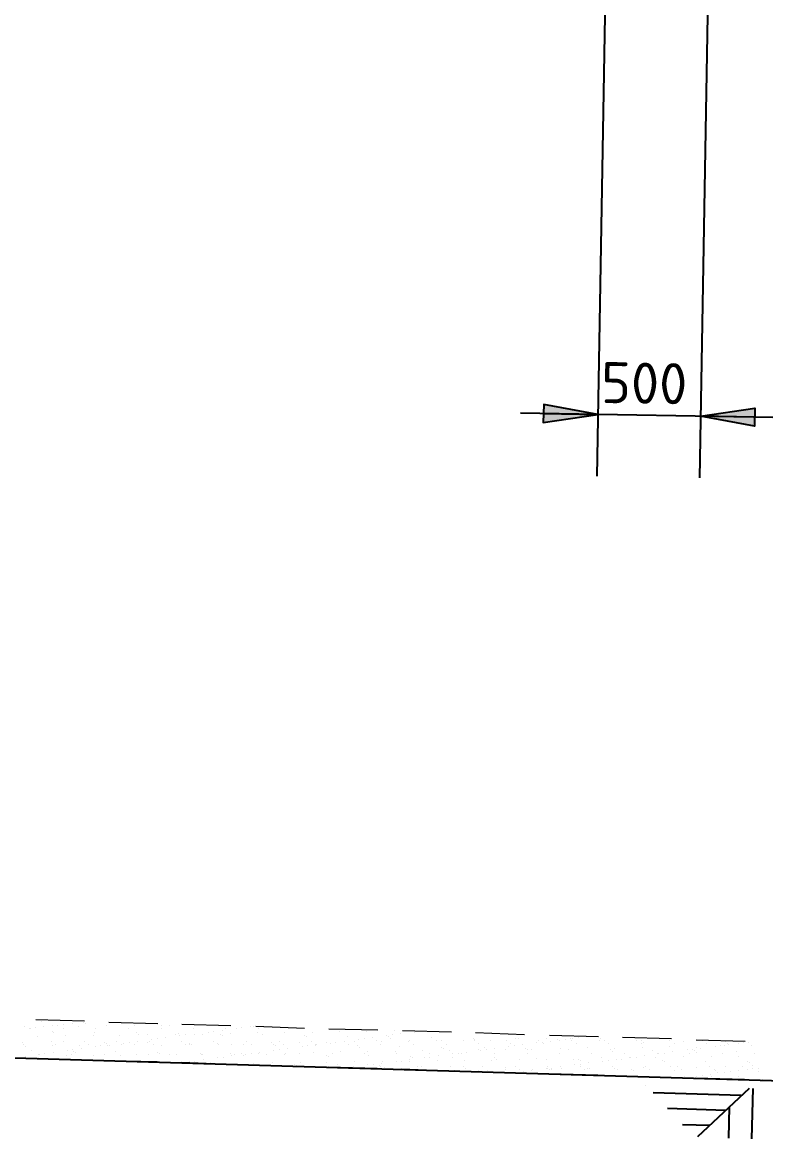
# Model space of a CAD drawing. Header units: inches. Extents: x 0 to 63075, y 0 to 44550.
# Drawn here: x 15118 to 18737, y 8299 to 13735 of the extents above; entities that cross this region are included whole.
import ezdxf

# ---------------------------------------------------------------- set-up
doc = ezdxf.new("R2010")
doc.units = ezdxf.units.IN
doc.header["$MEASUREMENT"] = 0
for name, color, linetype in [('PDF2_Geometry', 7, 'Continuous'), ('PDF_Symbol (Howden)', 7, 'Continuous'), ('PDF_Text', 7, 'Continuous')]:
    doc.layers.add(name, color=color, linetype=linetype)
doc.styles.add('PDF ISOCPEUR', font='isocpeur.ttf')

# ---------------------------------------------------------------- blocks, each defined once
blk = doc.blocks.new('1693_SIDE')
at = {"layer": 'PDF2_Geometry', "color": 252, "lineweight": 25, "true_color": 0x939598}
for points in [[(-165069.5, -75258.3), (-175363, -74950), (-175372.5, -68813.4)], [(-169150.1, -75175.7), (-169150.1, -75175.7)], [(-168682.9, -75226.5), (-169111.9, -75213.8)], [(-168644.8, -75191.6), (-168895.8, -75426.7)], [(-168632.1, -75436.3), (-168625.7, -75191.6)], [(-168743.3, -75433.1), (-168740.1, -75280.5)], [(-168759.2, -75299.6), (-169042, -75290.1)], [(-168835.4, -75372.7), (-168968.9, -75369.5)]]:
    blk.add_lwpolyline(points, dxfattribs=at)
at = {"layer": 'PDF2_Geometry', "color": 252, "lineweight": 18, "true_color": 0x939598}
for points in [[(-172172.3, -74889.6), (-172172.3, -74889.6)], [(-172146.9, -74899.2), (-172146.9, -74899.2)], [(-172143.7, -74899.2), (-172143.7, -74899.2)], [(-172121.5, -74896), (-172121.5, -74896)], [(-171879.9, -74864.2), (-172118.3, -74857.9)], [(-172089.7, -74867.4), (-172089.7, -74867.4)], [(-172080.1, -74889.6), (-172080.1, -74889.6)], [(-172038.8, -74886.5), (-172038.8, -74886.5)], [(-172010.2, -74883.3), (-172010.2, -74883.3)], [(-171984.8, -74899.2), (-171984.8, -74899.2)], [(-171981.6, -74880.1), (-171981.6, -74880.1)], [(-171940.3, -74873.8), (-171940.3, -74873.8)], [(-171908.5, -74889.6), (-171908.5, -74889.6)], [(-171886.3, -74870.6), (-171886.3, -74870.6)], [(-171876.8, -74876.9), (-171876.8, -74876.9)], [(-171825.9, -74899.2), (-171825.9, -74899.2)], [(-171771.9, -74883.3), (-171771.9, -74883.3)], [(-171524, -74876.9), (-171762.4, -74870.6)], [(-171679.7, -74873.8), (-171679.7, -74873.8)], [(-171667, -74899.2), (-171667, -74899.2)], [(-171638.4, -74883.3), (-171638.4, -74883.3)], [(-171508.1, -74883.3), (-171508.1, -74883.3)], [(-171508.1, -74899.2), (-171508.1, -74899.2)], [(-171466.8, -74883.3), (-171466.8, -74883.3)], [(-171168.1, -74886.5), (-171406.4, -74880.1)], [(-171349.2, -74899.2), (-171349.2, -74899.2)], [(-171193.5, -74899.2), (-171193.5, -74899.2)], [(-171142.6, -74899.2), (-171142.6, -74899.2)], [(-171114, -74896), (-171114, -74896)], [(-171072.7, -74889.6), (-171072.7, -74889.6)], [(-171056.8, -74889.6), (-171056.8, -74889.6)], [(-170809, -74899.2), (-171047.3, -74889.6)], [(-171034.6, -74899.2), (-171034.6, -74899.2)], [(-170875.7, -74896), (-170875.7, -74896)], [(-170453, -74908.7), (-170691.4, -74902.4)], [(-172108.8, -74940.5), (-172108.8, -74940.5)], [(-172038.8, -74915.1), (-172038.8, -74915.1)], [(-172029.3, -74921.4), (-172029.3, -74921.4)], [(-171972.1, -74934.1), (-171972.1, -74934.1)], [(-171838.6, -74934.1), (-171838.6, -74934.1)], [(-171832.3, -74918.2), (-171832.3, -74918.2)], [(-171708.3, -74934.1), (-171708.3, -74934.1)], [(-171628.9, -74921.4), (-171628.9, -74921.4)], [(-171619.3, -74927.8), (-171619.3, -74927.8)], [(-171571.7, -74931), (-171571.7, -74931)], [(-171552.6, -74953.2), (-171552.6, -74953.2)], [(-171527.2, -74950), (-171527.2, -74950)], [(-171485.9, -74943.7), (-171485.9, -74943.7)], [(-171438.2, -74927.8), (-171438.2, -74927.8)], [(-171422.3, -74924.6), (-171422.3, -74924.6)], [(-171416, -74934.1), (-171416, -74934.1)], [(-171387.4, -74931), (-171387.4, -74931)], [(-171346, -74927.8), (-171346, -74927.8)], [(-171307.9, -74927.8), (-171307.9, -74927.8)], [(-171279.3, -74918.2), (-171279.3, -74918.2)], [(-171250.7, -74915.1), (-171250.7, -74915.1)], [(-171218.9, -74927.8), (-171218.9, -74927.8)], [(-171209.4, -74908.7), (-171209.4, -74908.7)], [(-171209.4, -74934.1), (-171209.4, -74934.1)], [(-171171.2, -74924.6), (-171171.2, -74924.6)], [(-171037.8, -74921.4), (-171037.8, -74921.4)], [(-171012.4, -74931), (-171012.4, -74931)], [(-170907.5, -74921.4), (-170907.5, -74921.4)], [(-170809, -74934.1), (-170809, -74934.1)], [(-170799.4, -74940.5), (-170799.4, -74940.5)], [(-170770.8, -74918.2), (-170770.8, -74918.2)], [(-170637.4, -74915.1), (-170637.4, -74915.1)], [(-170602.4, -74937.3), (-170602.4, -74937.3)], [(-170548.4, -74953.2), (-170548.4, -74953.2)], [(-170519.8, -74950), (-170519.8, -74950)], [(-170507.1, -74915.1), (-170507.1, -74915.1)], [(-170478.5, -74943.7), (-170478.5, -74943.7)], [(-170459.4, -74959.6), (-170459.4, -74959.6)], [(-170411.7, -74934.1), (-170411.7, -74934.1)], [(-170399, -74940.5), (-170399, -74940.5)], [(-170389.5, -74946.8), (-170389.5, -74946.8)], [(-170383.1, -74931), (-170383.1, -74931)], [(-170370.4, -74911.9), (-170370.4, -74911.9)], [(-170341.8, -74924.6), (-170341.8, -74924.6)], [(-170093.9, -74918.2), (-170332.3, -74911.9)], [(-170300.5, -74959.6), (-170300.5, -74959.6)], [(-170275.1, -74918.2), (-170275.1, -74918.2)], [(-170192.4, -74943.7), (-170192.4, -74943.7)], [(-170167, -74956.4), (-170167, -74956.4)], [(-170141.6, -74959.6), (-170141.6, -74959.6)], [(-170033.5, -74956.4), (-170033.5, -74956.4)], [(-169989, -74946.8), (-169989, -74946.8)], [(-169982.7, -74959.6), (-169982.7, -74959.6)], [(-169979.5, -74953.2), (-169979.5, -74953.2)], [(-169738, -74931), (-169976.3, -74921.4)], [(-169903.2, -74956.4), (-169903.2, -74956.4)], [(-169823.8, -74959.6), (-169823.8, -74959.6)], [(-169782.5, -74950), (-169782.5, -74950)], [(-169766.6, -74950), (-169766.6, -74950)], [(-169668.1, -74959.6), (-169668.1, -74959.6)], [(-169633.1, -74950), (-169633.1, -74950)], [(-169378.9, -74940.5), (-169617.2, -74934.1)], [(-169579.1, -74953.2), (-169579.1, -74953.2)], [(-169569.6, -74959.6), (-169569.6, -74959.6)], [(-169541, -74953.2), (-169541, -74953.2)], [(-169515.5, -74950), (-169515.5, -74950)], [(-169509.2, -74959.6), (-169509.2, -74959.6)], [(-169502.8, -74950), (-169502.8, -74950)], [(-169474.2, -74943.7), (-169474.2, -74943.7)], [(-169372.5, -74956.4), (-169372.5, -74956.4)], [(-169366.2, -74946.8), (-169366.2, -74946.8)], [(-169350.3, -74959.6), (-169350.3, -74959.6)], [(-169022.9, -74950), (-169261.3, -74943.7)], [(-169191.4, -74959.6), (-169191.4, -74959.6)], [(-169169.1, -74956.4), (-169169.1, -74956.4)], [(-169032.5, -74959.6), (-169032.5, -74959.6)], [(-168663.8, -74962.7), (-168902.2, -74956.4)], [(-168873.6, -74959.6), (-168873.6, -74959.6)], [(-172181.8, -74965.9), (-172181.8, -74965.9)], [(-172178.7, -74978.6), (-172178.7, -74978.6)], [(-172169.1, -74988.2), (-172169.1, -74988.2)], [(-172137.4, -75007.2), (-172137.4, -75007.2)], [(-172042, -74962.7), (-172042, -74962.7)], [(-172035.7, -74985), (-172035.7, -74985)], [(-172019.8, -74978.6), (-172019.8, -74978.6)], [(-171984.8, -74962.7), (-171984.8, -74962.7)], [(-171962.6, -75007.2), (-171962.6, -75007.2)], [(-171937.1, -75004.1), (-171937.1, -75004.1)], [(-171934, -75010.4), (-171934, -75010.4)], [(-171905.4, -74985), (-171905.4, -74985)], [(-171895.8, -74997.7), (-171895.8, -74997.7)], [(-171883.1, -74962.7), (-171883.1, -74962.7)], [(-171860.9, -74978.6), (-171860.9, -74978.6)], [(-171825.9, -74988.2), (-171825.9, -74988.2)], [(-171800.5, -74985), (-171800.5, -74985)], [(-171781.4, -74965.9), (-171781.4, -74965.9)], [(-171771.9, -74972.3), (-171771.9, -74972.3)], [(-171768.7, -74981.8), (-171768.7, -74981.8)], [(-171759.2, -74981.8), (-171759.2, -74981.8)], [(-171727.4, -75013.6), (-171727.4, -75013.6)], [(-171724.2, -74962.7), (-171724.2, -74962.7)], [(-171702, -74975.4), (-171702, -74975.4)], [(-171689.3, -74972.3), (-171689.3, -74972.3)], [(-171663.8, -74969.1), (-171663.8, -74969.1)], [(-171635.2, -74978.6), (-171635.2, -74978.6)], [(-171622.5, -74962.7), (-171622.5, -74962.7)], [(-171574.9, -74969.1), (-171574.9, -74969.1)], [(-171565.3, -74962.7), (-171565.3, -74962.7)], [(-171546.2, -74975.4), (-171546.2, -74975.4)], [(-171504.9, -74981.8), (-171504.9, -74981.8)], [(-171409.6, -74962.7), (-171409.6, -74962.7)], [(-171387.4, -74975.4), (-171387.4, -74975.4)], [(-171371.5, -74972.3), (-171371.5, -74972.3)], [(-171368.3, -74975.4), (-171368.3, -74975.4)], [(-171361.9, -74978.6), (-171361.9, -74978.6)], [(-171250.7, -74962.7), (-171250.7, -74962.7)], [(-171234.8, -74972.3), (-171234.8, -74972.3)], [(-171228.5, -74975.4), (-171228.5, -74975.4)], [(-171164.9, -74975.4), (-171164.9, -74975.4)], [(-171104.5, -74975.4), (-171104.5, -74975.4)], [(-171091.8, -74962.7), (-171091.8, -74962.7)], [(-171069.6, -74975.4), (-171069.6, -74975.4)], [(-170967.9, -74969.1), (-170967.9, -74969.1)], [(-170961.5, -74978.6), (-170961.5, -74978.6)], [(-170958.3, -75007.2), (-170958.3, -75007.2)], [(-170952, -74985), (-170952, -74985)], [(-170932.9, -74962.7), (-170932.9, -74962.7)], [(-170932.9, -75004.1), (-170932.9, -75004.1)], [(-170910.7, -74975.4), (-170910.7, -74975.4)], [(-170891.6, -74997.7), (-170891.6, -74997.7)], [(-170834.4, -74969.1), (-170834.4, -74969.1)], [(-170821.7, -74988.2), (-170821.7, -74988.2)], [(-170793.1, -74985), (-170793.1, -74985)], [(-170774, -74962.7), (-170774, -74962.7)], [(-170754.9, -74975.4), (-170754.9, -74975.4)], [(-170754.9, -74981.8), (-170754.9, -74981.8)], [(-170751.8, -74978.6), (-170751.8, -74978.6)], [(-170704.1, -74969.1), (-170704.1, -74969.1)], [(-170685, -74972.3), (-170685, -74972.3)], [(-170656.4, -74965.9), (-170656.4, -74965.9)], [(-170634.2, -75013.6), (-170634.2, -75013.6)], [(-170615.1, -74962.7), (-170615.1, -74962.7)], [(-170615.1, -74962.7), (-170615.1, -74962.7)], [(-170596, -74975.4), (-170596, -74975.4)], [(-170567.4, -74962.7), (-170567.4, -74962.7)], [(-170551.5, -74985), (-170551.5, -74985)], [(-170542, -74991.3), (-170542, -74991.3)], [(-170503.9, -75013.6), (-170503.9, -75013.6)], [(-170437.1, -74975.4), (-170437.1, -74975.4)], [(-170434, -74962.7), (-170434, -74962.7)], [(-170367.2, -75010.4), (-170367.2, -75010.4)], [(-170345, -74988.2), (-170345, -74988.2)], [(-170303.7, -74962.7), (-170303.7, -74962.7)], [(-170278.2, -74975.4), (-170278.2, -74975.4)], [(-170233.7, -75007.2), (-170233.7, -75007.2)], [(-170141.6, -74991.3), (-170141.6, -74991.3)], [(-170132.1, -74997.7), (-170132.1, -74997.7)], [(-170119.3, -74975.4), (-170119.3, -74975.4)], [(-170103.5, -75007.2), (-170103.5, -75007.2)], [(-169963.6, -75004.1), (-169963.6, -75004.1)], [(-169960.4, -74972.3), (-169960.4, -74972.3)], [(-169954.1, -75007.2), (-169954.1, -75007.2)], [(-169935, -74994.5), (-169935, -74994.5)], [(-169925.5, -75004.1), (-169925.5, -75004.1)], [(-169884.2, -74997.7), (-169884.2, -74997.7)], [(-169833.3, -75000.9), (-169833.3, -75000.9)], [(-169817.4, -74988.2), (-169817.4, -74988.2)], [(-169804.7, -74972.3), (-169804.7, -74972.3)], [(-169788.8, -74985), (-169788.8, -74985)], [(-169747.5, -74978.6), (-169747.5, -74978.6)], [(-169731.6, -74997.7), (-169731.6, -74997.7)], [(-169722.1, -75004.1), (-169722.1, -75004.1)], [(-169703, -75000.9), (-169703, -75000.9)], [(-169680.8, -74969.1), (-169680.8, -74969.1)], [(-169652.2, -74965.9), (-169652.2, -74965.9)], [(-169645.8, -74972.3), (-169645.8, -74972.3)], [(-169610.9, -74962.7), (-169610.9, -74962.7)], [(-169563.2, -74997.7), (-169563.2, -74997.7)], [(-169525.1, -75000.9), (-169525.1, -75000.9)], [(-169486.9, -74972.3), (-169486.9, -74972.3)], [(-169432.9, -74994.5), (-169432.9, -74994.5)], [(-169328, -74972.3), (-169328, -74972.3)], [(-169321.7, -75004.1), (-169321.7, -75004.1)], [(-169312.1, -75010.4), (-169312.1, -75010.4)], [(-169302.6, -74997.7), (-169302.6, -74997.7)], [(-169169.1, -74972.3), (-169169.1, -74972.3)], [(-169162.8, -74991.3), (-169162.8, -74991.3)], [(-169159.6, -74965.9), (-169159.6, -74965.9)], [(-169115.1, -75007.2), (-169115.1, -75007.2)], [(-169032.5, -74988.2), (-169032.5, -74988.2)], [(-169016.6, -75013.6), (-169016.6, -75013.6)], [(-169010.2, -74972.3), (-169010.2, -74972.3)], [(-168962.6, -74962.7), (-168962.6, -74962.7)], [(-168946.7, -75004.1), (-168946.7, -75004.1)], [(-168921.2, -75000.9), (-168921.2, -75000.9)], [(-168911.7, -75007.2), (-168911.7, -75007.2)], [(-168902.2, -74991.3), (-168902.2, -74991.3)], [(-168879.9, -74997.7), (-168879.9, -74997.7)], [(-168854.5, -74972.3), (-168854.5, -74972.3)], [(-168810, -74988.2), (-168810, -74988.2)], [(-168784.6, -74985), (-168784.6, -74985)], [(-168762.3, -74985), (-168762.3, -74985)], [(-168759.2, -74962.7), (-168759.2, -74962.7)], [(-168749.6, -74972.3), (-168749.6, -74972.3)], [(-168743.3, -74978.6), (-168743.3, -74978.6)], [(-168705.1, -75013.6), (-168705.1, -75013.6)], [(-168695.6, -74972.3), (-168695.6, -74972.3)], [(-168673.4, -74969.1), (-168673.4, -74969.1)], [(-168647.9, -74965.9), (-168647.9, -74965.9)], [(-168632.1, -74985), (-168632.1, -74985)], [(-172169.1, -75035.8), (-172169.1, -75035.8)], [(-172121.5, -75045.4), (-171883.1, -75051.7)], [(-172105.6, -75039), (-172105.6, -75039)], [(-172102.4, -75026.3), (-172102.4, -75026.3)], [(-172099.2, -75026.3), (-172099.2, -75026.3)], [(-172073.8, -75023.1), (-172073.8, -75023.1)], [(-172032.5, -75016.8), (-172032.5, -75016.8)], [(-171968.9, -75032.7), (-171968.9, -75032.7)], [(-171943.5, -75026.3), (-171943.5, -75026.3)], [(-171924.4, -75016.8), (-171924.4, -75016.8)], [(-171835.4, -75032.7), (-171835.4, -75032.7)], [(-171784.6, -75026.3), (-171784.6, -75026.3)], [(-171765.5, -75054.9), (-171527.2, -75061.3)], [(-171705.1, -75032.7), (-171705.1, -75032.7)], [(-171625.7, -75026.3), (-171625.7, -75026.3)], [(-171568.5, -75026.3), (-171568.5, -75026.3)], [(-171524, -75016.8), (-171524, -75016.8)], [(-171514.5, -75023.1), (-171514.5, -75023.1)], [(-171466.8, -75026.3), (-171466.8, -75026.3)], [(-171435, -75026.3), (-171435, -75026.3)], [(-171406.4, -75064.4), (-171168.1, -75074)], [(-171368.3, -75061.3), (-171368.3, -75061.3)], [(-171342.9, -75058.1), (-171342.9, -75058.1)], [(-171317.4, -75019.9), (-171317.4, -75019.9)], [(-171311.1, -75026.3), (-171311.1, -75026.3)], [(-171304.7, -75026.3), (-171304.7, -75026.3)], [(-171301.5, -75051.7), (-171301.5, -75051.7)], [(-171266.6, -75067.6), (-171266.6, -75067.6)], [(-171231.6, -75042.2), (-171231.6, -75042.2)], [(-171206.2, -75039), (-171206.2, -75039)], [(-171168.1, -75019.9), (-171168.1, -75019.9)], [(-171164.9, -75032.7), (-171164.9, -75032.7)], [(-171152.2, -75026.3), (-171152.2, -75026.3)], [(-171114, -75023.1), (-171114, -75023.1)], [(-171104.5, -75029.5), (-171104.5, -75029.5)], [(-171095, -75026.3), (-171095, -75026.3)], [(-171069.6, -75019.9), (-171069.6, -75019.9)], [(-171034.6, -75019.9), (-171034.6, -75019.9)], [(-171028.2, -75016.8), (-171028.2, -75016.8)], [(-170993.3, -75026.3), (-170993.3, -75026.3)], [(-170964.7, -75067.6), (-170964.7, -75067.6)], [(-170907.5, -75026.3), (-170907.5, -75026.3)], [(-170904.3, -75019.9), (-170904.3, -75019.9)], [(-170834.4, -75023.1), (-170834.4, -75023.1)], [(-170831.2, -75064.4), (-170831.2, -75064.4)], [(-170767.6, -75016.8), (-170767.6, -75016.8)], [(-170704.1, -75029.5), (-170704.1, -75029.5)], [(-170700.9, -75067.6), (-170700.9, -75067.6)], [(-170694.6, -75035.8), (-170694.6, -75035.8)], [(-170675.5, -75023.1), (-170675.5, -75023.1)], [(-170564.3, -75061.3), (-170564.3, -75061.3)], [(-170516.6, -75023.1), (-170516.6, -75023.1)], [(-170497.5, -75032.7), (-170497.5, -75032.7)], [(-170430.8, -75061.3), (-170430.8, -75061.3)], [(-170364, -75061.3), (-170364, -75061.3)], [(-170360.9, -75023.1), (-170360.9, -75023.1)], [(-170338.6, -75058.1), (-170338.6, -75058.1)], [(-170300.5, -75061.3), (-170300.5, -75061.3)], [(-170297.3, -75051.7), (-170297.3, -75051.7)], [(-170294.1, -75035.8), (-170294.1, -75035.8)], [(-170284.6, -75042.2), (-170284.6, -75042.2)], [(-170227.4, -75042.2), (-170227.4, -75042.2)], [(-170202, -75023.1), (-170202, -75023.1)], [(-170198.8, -75039), (-170198.8, -75039)], [(-170163.8, -75054.9), (-170163.8, -75054.9)], [(-170157.5, -75032.7), (-170157.5, -75032.7)], [(-170090.7, -75023.1), (-170090.7, -75023.1)], [(-170087.6, -75039), (-170087.6, -75039)], [(-170062.1, -75019.9), (-170062.1, -75019.9)], [(-170043.1, -75023.1), (-170043.1, -75023.1)], [(-170030.4, -75054.9), (-170030.4, -75054.9)], [(-170020.8, -75016.8), (-170020.8, -75016.8)], [(-169900.1, -75054.9), (-169900.1, -75054.9)], [(-169884.2, -75023.1), (-169884.2, -75023.1)], [(-169884.2, -75042.2), (-169884.2, -75042.2)], [(-169874.6, -75048.5), (-169874.6, -75048.5)], [(-169763.4, -75048.5), (-169763.4, -75048.5)], [(-169725.3, -75023.1), (-169725.3, -75023.1)], [(-169677.6, -75045.4), (-169677.6, -75045.4)], [(-169629.9, -75048.5), (-169629.9, -75048.5)], [(-169566.4, -75023.1), (-169566.4, -75023.1)], [(-169499.6, -75048.5), (-169499.6, -75048.5)], [(-169474.2, -75048.5), (-169474.2, -75048.5)], [(-169464.7, -75054.9), (-169464.7, -75054.9)], [(-169426.5, -75067.6), (-169426.5, -75067.6)], [(-169410.7, -75023.1), (-169410.7, -75023.1)], [(-169363, -75042.2), (-169363, -75042.2)], [(-169359.8, -75058.1), (-169359.8, -75058.1)], [(-169331.2, -75054.9), (-169331.2, -75054.9)], [(-169289.9, -75051.7), (-169289.9, -75051.7)], [(-169267.6, -75051.7), (-169267.6, -75051.7)], [(-169251.8, -75023.1), (-169251.8, -75023.1)], [(-169229.5, -75042.2), (-169229.5, -75042.2)], [(-169223.2, -75042.2), (-169223.2, -75042.2)], [(-169194.6, -75039), (-169194.6, -75039)], [(-169153.2, -75032.7), (-169153.2, -75032.7)], [(-169099.2, -75042.2), (-169099.2, -75042.2)], [(-169092.9, -75019.9), (-169092.9, -75019.9)], [(-169086.5, -75023.1), (-169086.5, -75023.1)], [(-169064.3, -75054.9), (-169064.3, -75054.9)], [(-169057.9, -75019.9), (-169057.9, -75019.9)], [(-169054.7, -75061.3), (-169054.7, -75061.3)], [(-168962.6, -75035.8), (-168962.6, -75035.8)], [(-168934, -75019.9), (-168934, -75019.9)], [(-168902.2, -75016.8), (-168902.2, -75016.8)], [(-168857.7, -75058.1), (-168857.7, -75058.1)], [(-168829.1, -75035.8), (-168829.1, -75035.8)], [(-168775.1, -75019.9), (-168775.1, -75019.9)], [(-168698.8, -75035.8), (-168698.8, -75035.8)], [(-168654.3, -75058.1), (-168654.3, -75058.1)], [(-168644.8, -75067.6), (-168644.8, -75067.6)], [(-168619.3, -75019.9), (-168619.3, -75019.9)], [(-171101.3, -75074), (-171101.3, -75074)], [(-171060, -75070.8), (-171060, -75070.8)], [(-171050.5, -75077.1), (-170812.1, -75083.5)], [(-170856.6, -75074), (-170856.6, -75074)], [(-170847.1, -75080.3), (-170847.1, -75080.3)], [(-170694.6, -75086.7), (-170456.2, -75093)], [(-170650.1, -75077.1), (-170650.1, -75077.1)], [(-170577, -75089.9), (-170577, -75089.9)], [(-170570.6, -75086.7), (-170570.6, -75086.7)], [(-170500.7, -75077.1), (-170500.7, -75077.1)], [(-170475.3, -75074), (-170475.3, -75074)], [(-170446.7, -75080.3), (-170446.7, -75080.3)], [(-170437.1, -75086.7), (-170437.1, -75086.7)], [(-170434, -75070.8), (-170434, -75070.8)], [(-170418.1, -75089.9), (-170418.1, -75089.9)], [(-170335.4, -75096.2), (-170097.1, -75105.7)], [(-170259.2, -75086.7), (-170259.2, -75086.7)], [(-170240.1, -75083.5), (-170240.1, -75083.5)], [(-170100.3, -75086.7), (-170100.3, -75086.7)], [(-170078, -75102.6), (-170078, -75102.6)], [(-170036.7, -75086.7), (-170036.7, -75086.7)], [(-170027.2, -75093), (-170027.2, -75093)], [(-169979.5, -75108.9), (-169741.2, -75115.3)], [(-169960.4, -75102.6), (-169960.4, -75102.6)], [(-169941.4, -75086.7), (-169941.4, -75086.7)], [(-169919.1, -75102.6), (-169919.1, -75102.6)], [(-169830.1, -75089.9), (-169830.1, -75089.9)], [(-169830.1, -75099.4), (-169830.1, -75099.4)], [(-169782.5, -75086.7), (-169782.5, -75086.7)], [(-169769.8, -75115.3), (-169769.8, -75115.3)], [(-169763.4, -75099.4), (-169763.4, -75099.4)], [(-169744.3, -75108.9), (-169744.3, -75108.9)], [(-169703, -75105.7), (-169703, -75105.7)], [(-169699.8, -75099.4), (-169699.8, -75099.4)], [(-169633.1, -75096.2), (-169633.1, -75096.2)], [(-169626.8, -75086.7), (-169626.8, -75086.7)], [(-169626.8, -75093), (-169626.8, -75093)], [(-169620.4, -75118.5), (-169382.1, -75124.8)], [(-169617.2, -75099.4), (-169617.2, -75099.4)], [(-169604.5, -75093), (-169604.5, -75093)], [(-169604.5, -75099.4), (-169604.5, -75099.4)], [(-169563.2, -75086.7), (-169563.2, -75086.7)], [(-169560, -75096.2), (-169560, -75096.2)], [(-169496.5, -75077.1), (-169496.5, -75077.1)], [(-169467.9, -75074), (-169467.9, -75074)], [(-169467.9, -75086.7), (-169467.9, -75086.7)], [(-169445.6, -75099.4), (-169445.6, -75099.4)], [(-169429.7, -75093), (-169429.7, -75093)], [(-169420.2, -75096.2), (-169420.2, -75096.2)], [(-169309, -75086.7), (-169309, -75086.7)], [(-169299.4, -75093), (-169299.4, -75093)], [(-169286.7, -75099.4), (-169286.7, -75099.4)], [(-169216.8, -75099.4), (-169216.8, -75099.4)], [(-169207.3, -75105.7), (-169207.3, -75105.7)], [(-169159.6, -75089.9), (-169159.6, -75089.9)], [(-169150.1, -75086.7), (-169150.1, -75086.7)], [(-169127.8, -75099.4), (-169127.8, -75099.4)], [(-169029.3, -75086.7), (-169029.3, -75086.7)], [(-169010.2, -75102.6), (-169010.2, -75102.6)], [(-168991.2, -75086.7), (-168991.2, -75086.7)], [(-168972.1, -75099.4), (-168972.1, -75099.4)], [(-168899, -75089.9), (-168899, -75089.9)], [(-168835.4, -75086.7), (-168835.4, -75086.7)], [(-168832.3, -75121.6), (-168832.3, -75121.6)], [(-168813.2, -75099.4), (-168813.2, -75099.4)], [(-168806.8, -75105.7), (-168806.8, -75105.7)], [(-168797.3, -75112.1), (-168797.3, -75112.1)], [(-168765.5, -75112.1), (-168765.5, -75112.1)], [(-168759.2, -75083.5), (-168759.2, -75083.5)], [(-168736.9, -75108.9), (-168736.9, -75108.9)], [(-168695.6, -75102.6), (-168695.6, -75102.6)], [(-168676.5, -75086.7), (-168676.5, -75086.7)], [(-168654.3, -75099.4), (-168654.3, -75099.4)], [(-168628.9, -75080.3), (-168628.9, -75080.3)], [(-168628.9, -75096.2), (-168628.9, -75096.2)], [(-168600.3, -75093), (-168600.3, -75093)], [(-168600.3, -75108.9), (-168600.3, -75108.9)], [(-169264.5, -75131.2), (-169026.1, -75137.5)], [(-168959.4, -75134.3), (-168959.4, -75134.3)], [(-168905.4, -75140.7), (-168667, -75147.1)], [(-168902.2, -75131.2), (-168902.2, -75131.2)], [(-168873.6, -75128), (-168873.6, -75128)], [(-168825.9, -75134.3), (-168825.9, -75134.3)], [(-168695.6, -75134.3), (-168695.6, -75134.3)], [(-168578, -75147.1), (-168578, -75147.1)]]:
    blk.add_lwpolyline(points, dxfattribs=at)

msp = doc.modelspace()

# ---------------------------------------------------------------- linework, layer by layer
for p, q in [((17957.7, 14025.2), (17914.1, 11525.6)), ((18457.6, 14016.5), (18414, 11516.9)), ((19772, 11793.2), (17542.8, 11832.2))]:
    msp.add_line(p, q)
at = {"layer": 'PDF_Symbol (Howden)', "lineweight": 25}
for points in [[(17655.4, 11830.2), (17655.4, 11830.2), (17919.3, 11825.6), (17656.7, 11874.1), (17654.2, 11786.3), (17919.3, 11825.6)], [(18683.1, 11812.2), (18683.1, 11812.2), (18419.2, 11816.9), (18683.4, 11856.1), (18682.8, 11768.3), (18419.2, 11816.9)]]:
    msp.add_lwpolyline(points, dxfattribs=at)
at = {"layer": 'PDF_Symbol (Howden)', "lineweight": 25, "transparency": 33554559}
for points in [[(17654.2, 11786.3), (17654.2, 11786.3), (17656.7, 11874.1), (17919.3, 11825.6)], [(18682.8, 11768.3), (18682.8, 11768.3), (18683.4, 11856.1), (18419.2, 11816.9)]]:
    msp.add_solid(points, dxfattribs=at)

# ---------------------------------------------------------------- block references
msp.add_blockref('1693_SIDE', (187301, 83735.1))

# ---------------------------------------------------------------- texts
at = {"layer": 'PDF_Text', "insert": (18353.5, 11874), "char_height": 200, "attachment_point": 9, "rotation": 359, "style": 'PDF ISOCPEUR'}
msp.add_mtext('500', dxfattribs=at)

doc.saveas('drawing.dxf')
